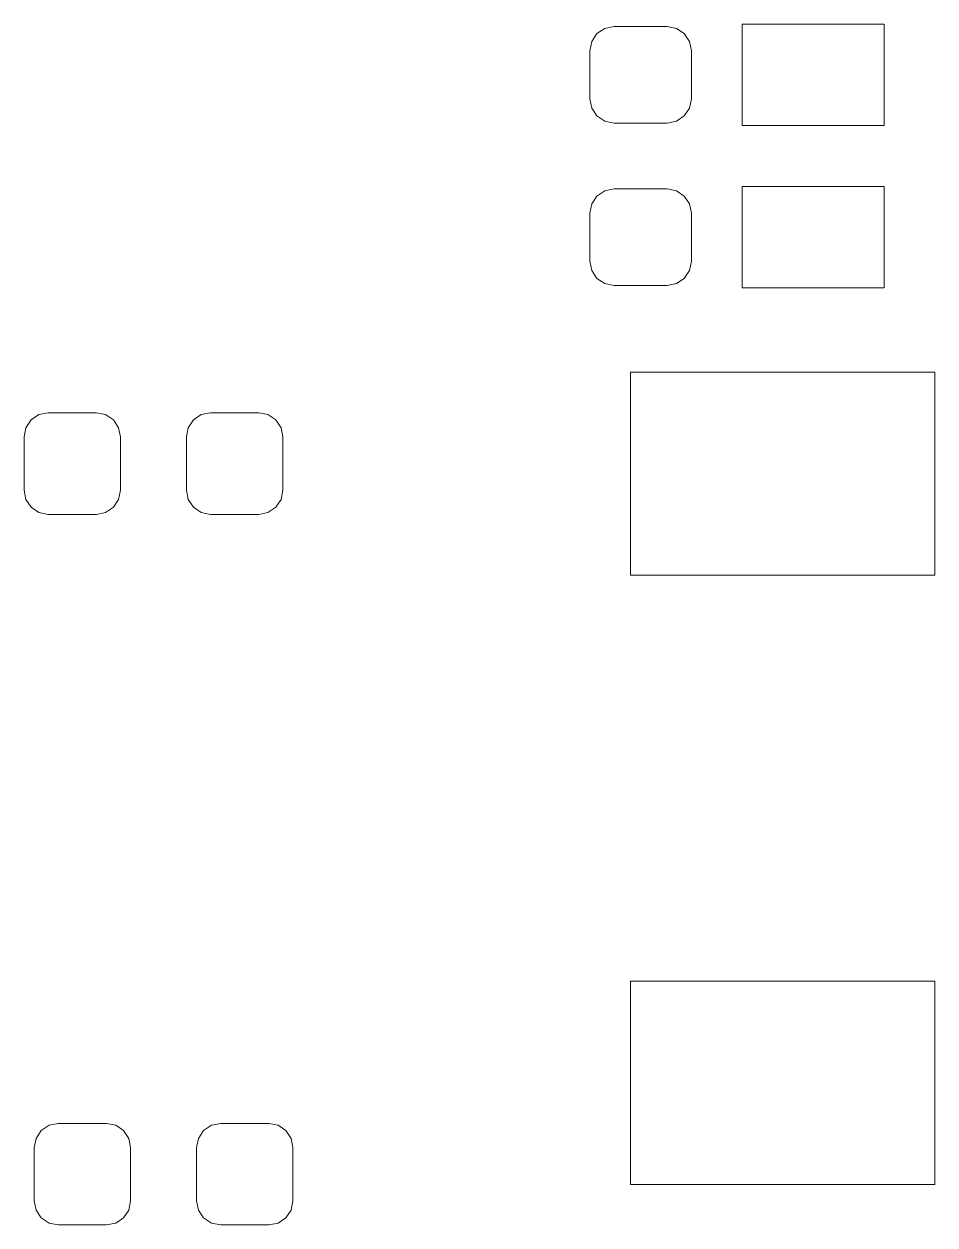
# Model space of a CAD drawing. Header units: millimetres. Extents: x -50 to 46, y -112 to 132.
# Drawn here: x -50.15 to -41.18, y -98.99 to -87.16 of the extents above; entities that cross this region are included whole.
import ezdxf

# ---------------------------------------------------------------- set-up
doc = ezdxf.new("R2010")
doc.units = ezdxf.units.MM
doc.header["$MEASUREMENT"] = 0
doc.layers.add('Layer 1', color=7, linetype='Continuous')

msp = doc.modelspace()

# ---------------------------------------------------------------- linework, layer by layer
at = {"layer": 'Layer 1', "lineweight": 9}
for points, knots in [([(-44.34, -88.1315), (-44.34, -88.1315), (-44.4309, -88.1134), (-44.4309, -88.1134), (-44.4309, -88.1134), (-44.4309, -88.1134), (-44.5079, -88.0619), (-44.5079, -88.0619), (-44.5079, -88.0619), (-44.5079, -88.0619), (-44.5594, -87.9849), (-44.5594, -87.9849), (-44.5594, -87.9849), (-44.5594, -87.9849), (-44.5775, -87.894), (-44.5775, -87.894), (-44.5775, -87.894), (-44.5775, -87.894), (-44.5775, -87.419), (-44.5775, -87.419), (-44.5775, -87.419), (-44.5775, -87.419), (-44.5594, -87.3281), (-44.5594, -87.3281), (-44.5594, -87.3281), (-44.5594, -87.3281), (-44.5079, -87.2511), (-44.5079, -87.2511), (-44.5079, -87.2511), (-44.5079, -87.2511), (-44.4309, -87.1996), (-44.4309, -87.1996), (-44.4309, -87.1996), (-44.4309, -87.1996), (-44.34, -87.1815), (-44.34, -87.1815), (-44.34, -87.1815), (-44.34, -87.1815), (-43.815, -87.1815), (-43.815, -87.1815), (-43.815, -87.1815), (-43.815, -87.1815), (-43.7241, -87.1996), (-43.7241, -87.1996), (-43.7241, -87.1996), (-43.7241, -87.1996), (-43.6471, -87.2511), (-43.6471, -87.2511), (-43.6471, -87.2511), (-43.6471, -87.2511), (-43.5956, -87.3281), (-43.5956, -87.3281), (-43.5956, -87.3281), (-43.5956, -87.3281), (-43.5775, -87.419), (-43.5775, -87.419), (-43.5775, -87.419), (-43.5775, -87.419), (-43.5775, -87.894), (-43.5775, -87.894), (-43.5775, -87.894), (-43.5775, -87.894), (-43.5956, -87.9849), (-43.5956, -87.9849), (-43.5956, -87.9849), (-43.5956, -87.9849), (-43.6471, -88.0619), (-43.6471, -88.0619), (-43.6471, -88.0619), (-43.6471, -88.0619), (-43.7241, -88.1134), (-43.7241, -88.1134), (-43.7241, -88.1134), (-43.7241, -88.1134), (-43.815, -88.1315), (-43.815, -88.1315), (-43.815, -88.1315), (-43.815, -88.1315), (-44.34, -88.1315), (-44.34, -88.1315)], [0, 0, 0, 0, 0.047619, 0.047619, 0.047619, 0.047619, 0.0952381, 0.0952381, 0.0952381, 0.0952381, 0.1428571, 0.1428571, 0.1428571, 0.1428571, 0.1904762, 0.1904762, 0.1904762, 0.1904762, 0.2380952, 0.2380952, 0.2380952, 0.2380952, 0.2857143, 0.2857143, 0.2857143, 0.2857143, 0.3333333, 0.3333333, 0.3333333, 0.3333333, 0.3809524, 0.3809524, 0.3809524, 0.3809524, 0.4285714, 0.4285714, 0.4285714, 0.4285714, 0.4761905, 0.4761905, 0.4761905, 0.4761905, 0.5238095, 0.5238095, 0.5238095, 0.5238095, 0.5714286, 0.5714286, 0.5714286, 0.5714286, 0.6190476, 0.6190476, 0.6190476, 0.6190476, 0.6666667, 0.6666667, 0.6666667, 0.6666667, 0.7142857, 0.7142857, 0.7142857, 0.7142857, 0.7619048, 0.7619048, 0.7619048, 0.7619048, 0.8095238, 0.8095238, 0.8095238, 0.8095238, 0.8571429, 0.8571429, 0.8571429, 0.8571429, 0.9047619, 0.9047619, 0.9047619, 0.9047619, 1, 1, 1, 1]), ([(-41.6775, -87.1565), (-41.6775, -87.1565), (-41.6775, -88.1565), (-41.6775, -88.1565), (-41.6775, -88.1565), (-41.6775, -88.1565), (-43.0775, -88.1565), (-43.0775, -88.1565), (-43.0775, -88.1565), (-43.0775, -88.1565), (-43.0775, -87.1565), (-43.0775, -87.1565), (-43.0775, -87.1565), (-43.0775, -87.1565), (-41.6775, -87.1565), (-41.6775, -87.1565)], [0, 0, 0, 0, 0.2, 0.2, 0.2, 0.2, 0.4, 0.4, 0.4, 0.4, 0.6, 0.6, 0.6, 0.6, 1, 1, 1, 1]), ([(-44.34, -89.7315), (-44.34, -89.7315), (-44.4309, -89.7134), (-44.4309, -89.7134), (-44.4309, -89.7134), (-44.4309, -89.7134), (-44.5079, -89.6619), (-44.5079, -89.6619), (-44.5079, -89.6619), (-44.5079, -89.6619), (-44.5594, -89.5849), (-44.5594, -89.5849), (-44.5594, -89.5849), (-44.5594, -89.5849), (-44.5775, -89.494), (-44.5775, -89.494), (-44.5775, -89.494), (-44.5775, -89.494), (-44.5775, -89.019), (-44.5775, -89.019), (-44.5775, -89.019), (-44.5775, -89.019), (-44.5594, -88.9281), (-44.5594, -88.9281), (-44.5594, -88.9281), (-44.5594, -88.9281), (-44.5079, -88.8511), (-44.5079, -88.8511), (-44.5079, -88.8511), (-44.5079, -88.8511), (-44.4309, -88.7996), (-44.4309, -88.7996), (-44.4309, -88.7996), (-44.4309, -88.7996), (-44.34, -88.7815), (-44.34, -88.7815), (-44.34, -88.7815), (-44.34, -88.7815), (-43.815, -88.7815), (-43.815, -88.7815), (-43.815, -88.7815), (-43.815, -88.7815), (-43.7241, -88.7996), (-43.7241, -88.7996), (-43.7241, -88.7996), (-43.7241, -88.7996), (-43.6471, -88.8511), (-43.6471, -88.8511), (-43.6471, -88.8511), (-43.6471, -88.8511), (-43.5956, -88.9281), (-43.5956, -88.9281), (-43.5956, -88.9281), (-43.5956, -88.9281), (-43.5775, -89.019), (-43.5775, -89.019), (-43.5775, -89.019), (-43.5775, -89.019), (-43.5775, -89.494), (-43.5775, -89.494), (-43.5775, -89.494), (-43.5775, -89.494), (-43.5956, -89.5849), (-43.5956, -89.5849), (-43.5956, -89.5849), (-43.5956, -89.5849), (-43.6471, -89.6619), (-43.6471, -89.6619), (-43.6471, -89.6619), (-43.6471, -89.6619), (-43.7241, -89.7134), (-43.7241, -89.7134), (-43.7241, -89.7134), (-43.7241, -89.7134), (-43.815, -89.7315), (-43.815, -89.7315), (-43.815, -89.7315), (-43.815, -89.7315), (-44.34, -89.7315), (-44.34, -89.7315)], [0, 0, 0, 0, 0.047619, 0.047619, 0.047619, 0.047619, 0.0952381, 0.0952381, 0.0952381, 0.0952381, 0.1428571, 0.1428571, 0.1428571, 0.1428571, 0.1904762, 0.1904762, 0.1904762, 0.1904762, 0.2380952, 0.2380952, 0.2380952, 0.2380952, 0.2857143, 0.2857143, 0.2857143, 0.2857143, 0.3333333, 0.3333333, 0.3333333, 0.3333333, 0.3809524, 0.3809524, 0.3809524, 0.3809524, 0.4285714, 0.4285714, 0.4285714, 0.4285714, 0.4761905, 0.4761905, 0.4761905, 0.4761905, 0.5238095, 0.5238095, 0.5238095, 0.5238095, 0.5714286, 0.5714286, 0.5714286, 0.5714286, 0.6190476, 0.6190476, 0.6190476, 0.6190476, 0.6666667, 0.6666667, 0.6666667, 0.6666667, 0.7142857, 0.7142857, 0.7142857, 0.7142857, 0.7619048, 0.7619048, 0.7619048, 0.7619048, 0.8095238, 0.8095238, 0.8095238, 0.8095238, 0.8571429, 0.8571429, 0.8571429, 0.8571429, 0.9047619, 0.9047619, 0.9047619, 0.9047619, 1, 1, 1, 1]), ([(-41.6775, -88.7565), (-41.6775, -88.7565), (-41.6775, -89.7565), (-41.6775, -89.7565), (-41.6775, -89.7565), (-41.6775, -89.7565), (-43.0775, -89.7565), (-43.0775, -89.7565), (-43.0775, -89.7565), (-43.0775, -89.7565), (-43.0775, -88.7565), (-43.0775, -88.7565), (-43.0775, -88.7565), (-43.0775, -88.7565), (-41.6775, -88.7565), (-41.6775, -88.7565)], [0, 0, 0, 0, 0.2, 0.2, 0.2, 0.2, 0.4, 0.4, 0.4, 0.4, 0.6, 0.6, 0.6, 0.6, 1, 1, 1, 1]), ([(-44.1774, -90.5863), (-44.1774, -90.5863), (-41.1774, -90.5863), (-41.1774, -90.5863), (-41.1774, -90.5863), (-41.1774, -90.5863), (-41.1774, -92.5863), (-41.1774, -92.5863), (-41.1774, -92.5863), (-41.1774, -92.5863), (-44.1774, -92.5863), (-44.1774, -92.5863), (-44.1774, -92.5863), (-44.1774, -92.5863), (-44.1774, -90.5863), (-44.1774, -90.5863)], [0, 0, 0, 0, 0.2, 0.2, 0.2, 0.2, 0.4, 0.4, 0.4, 0.4, 0.6, 0.6, 0.6, 0.6, 1, 1, 1, 1]), ([(-49.2024, -91.7488), (-49.2024, -91.7488), (-49.2205, -91.8397), (-49.2205, -91.8397), (-49.2205, -91.8397), (-49.2205, -91.8397), (-49.272, -91.9167), (-49.272, -91.9167), (-49.272, -91.9167), (-49.272, -91.9167), (-49.349, -91.9682), (-49.349, -91.9682), (-49.349, -91.9682), (-49.349, -91.9682), (-49.4399, -91.9863), (-49.4399, -91.9863), (-49.4399, -91.9863), (-49.4399, -91.9863), (-49.9149, -91.9863), (-49.9149, -91.9863), (-49.9149, -91.9863), (-49.9149, -91.9863), (-50.0058, -91.9682), (-50.0058, -91.9682), (-50.0058, -91.9682), (-50.0058, -91.9682), (-50.0828, -91.9167), (-50.0828, -91.9167), (-50.0828, -91.9167), (-50.0828, -91.9167), (-50.1343, -91.8397), (-50.1343, -91.8397), (-50.1343, -91.8397), (-50.1343, -91.8397), (-50.1524, -91.7488), (-50.1524, -91.7488), (-50.1524, -91.7488), (-50.1524, -91.7488), (-50.1524, -91.2238), (-50.1524, -91.2238), (-50.1524, -91.2238), (-50.1524, -91.2238), (-50.1343, -91.1329), (-50.1343, -91.1329), (-50.1343, -91.1329), (-50.1343, -91.1329), (-50.0828, -91.0559), (-50.0828, -91.0559), (-50.0828, -91.0559), (-50.0828, -91.0559), (-50.0058, -91.0044), (-50.0058, -91.0044), (-50.0058, -91.0044), (-50.0058, -91.0044), (-49.9149, -90.9863), (-49.9149, -90.9863), (-49.9149, -90.9863), (-49.9149, -90.9863), (-49.4399, -90.9863), (-49.4399, -90.9863), (-49.4399, -90.9863), (-49.4399, -90.9863), (-49.349, -91.0044), (-49.349, -91.0044), (-49.349, -91.0044), (-49.349, -91.0044), (-49.272, -91.0559), (-49.272, -91.0559), (-49.272, -91.0559), (-49.272, -91.0559), (-49.2205, -91.1329), (-49.2205, -91.1329), (-49.2205, -91.1329), (-49.2205, -91.1329), (-49.2024, -91.2238), (-49.2024, -91.2238), (-49.2024, -91.2238), (-49.2024, -91.2238), (-49.2024, -91.7488), (-49.2024, -91.7488)], [0, 0, 0, 0, 0.047619, 0.047619, 0.047619, 0.047619, 0.0952381, 0.0952381, 0.0952381, 0.0952381, 0.1428571, 0.1428571, 0.1428571, 0.1428571, 0.1904762, 0.1904762, 0.1904762, 0.1904762, 0.2380952, 0.2380952, 0.2380952, 0.2380952, 0.2857143, 0.2857143, 0.2857143, 0.2857143, 0.3333333, 0.3333333, 0.3333333, 0.3333333, 0.3809524, 0.3809524, 0.3809524, 0.3809524, 0.4285714, 0.4285714, 0.4285714, 0.4285714, 0.4761905, 0.4761905, 0.4761905, 0.4761905, 0.5238095, 0.5238095, 0.5238095, 0.5238095, 0.5714286, 0.5714286, 0.5714286, 0.5714286, 0.6190476, 0.6190476, 0.6190476, 0.6190476, 0.6666667, 0.6666667, 0.6666667, 0.6666667, 0.7142857, 0.7142857, 0.7142857, 0.7142857, 0.7619048, 0.7619048, 0.7619048, 0.7619048, 0.8095238, 0.8095238, 0.8095238, 0.8095238, 0.8571429, 0.8571429, 0.8571429, 0.8571429, 0.9047619, 0.9047619, 0.9047619, 0.9047619, 1, 1, 1, 1]), ([(-47.6024, -91.7488), (-47.6024, -91.7488), (-47.6205, -91.8397), (-47.6205, -91.8397), (-47.6205, -91.8397), (-47.6205, -91.8397), (-47.672, -91.9167), (-47.672, -91.9167), (-47.672, -91.9167), (-47.672, -91.9167), (-47.749, -91.9682), (-47.749, -91.9682), (-47.749, -91.9682), (-47.749, -91.9682), (-47.8399, -91.9863), (-47.8399, -91.9863), (-47.8399, -91.9863), (-47.8399, -91.9863), (-48.3149, -91.9863), (-48.3149, -91.9863), (-48.3149, -91.9863), (-48.3149, -91.9863), (-48.4058, -91.9682), (-48.4058, -91.9682), (-48.4058, -91.9682), (-48.4058, -91.9682), (-48.4828, -91.9167), (-48.4828, -91.9167), (-48.4828, -91.9167), (-48.4828, -91.9167), (-48.5343, -91.8397), (-48.5343, -91.8397), (-48.5343, -91.8397), (-48.5343, -91.8397), (-48.5524, -91.7488), (-48.5524, -91.7488), (-48.5524, -91.7488), (-48.5524, -91.7488), (-48.5524, -91.2238), (-48.5524, -91.2238), (-48.5524, -91.2238), (-48.5524, -91.2238), (-48.5343, -91.1329), (-48.5343, -91.1329), (-48.5343, -91.1329), (-48.5343, -91.1329), (-48.4828, -91.0559), (-48.4828, -91.0559), (-48.4828, -91.0559), (-48.4828, -91.0559), (-48.4058, -91.0044), (-48.4058, -91.0044), (-48.4058, -91.0044), (-48.4058, -91.0044), (-48.3149, -90.9863), (-48.3149, -90.9863), (-48.3149, -90.9863), (-48.3149, -90.9863), (-47.8399, -90.9863), (-47.8399, -90.9863), (-47.8399, -90.9863), (-47.8399, -90.9863), (-47.749, -91.0044), (-47.749, -91.0044), (-47.749, -91.0044), (-47.749, -91.0044), (-47.672, -91.0559), (-47.672, -91.0559), (-47.672, -91.0559), (-47.672, -91.0559), (-47.6205, -91.1329), (-47.6205, -91.1329), (-47.6205, -91.1329), (-47.6205, -91.1329), (-47.6024, -91.2238), (-47.6024, -91.2238), (-47.6024, -91.2238), (-47.6024, -91.2238), (-47.6024, -91.7488), (-47.6024, -91.7488)], [0, 0, 0, 0, 0.047619, 0.047619, 0.047619, 0.047619, 0.0952381, 0.0952381, 0.0952381, 0.0952381, 0.1428571, 0.1428571, 0.1428571, 0.1428571, 0.1904762, 0.1904762, 0.1904762, 0.1904762, 0.2380952, 0.2380952, 0.2380952, 0.2380952, 0.2857143, 0.2857143, 0.2857143, 0.2857143, 0.3333333, 0.3333333, 0.3333333, 0.3333333, 0.3809524, 0.3809524, 0.3809524, 0.3809524, 0.4285714, 0.4285714, 0.4285714, 0.4285714, 0.4761905, 0.4761905, 0.4761905, 0.4761905, 0.5238095, 0.5238095, 0.5238095, 0.5238095, 0.5714286, 0.5714286, 0.5714286, 0.5714286, 0.6190476, 0.6190476, 0.6190476, 0.6190476, 0.6666667, 0.6666667, 0.6666667, 0.6666667, 0.7142857, 0.7142857, 0.7142857, 0.7142857, 0.7619048, 0.7619048, 0.7619048, 0.7619048, 0.8095238, 0.8095238, 0.8095238, 0.8095238, 0.8571429, 0.8571429, 0.8571429, 0.8571429, 0.9047619, 0.9047619, 0.9047619, 0.9047619, 1, 1, 1, 1]), ([(-44.1774, -96.5863), (-44.1774, -96.5863), (-41.1774, -96.5863), (-41.1774, -96.5863), (-41.1774, -96.5863), (-41.1774, -96.5863), (-41.1774, -98.5863), (-41.1774, -98.5863), (-41.1774, -98.5863), (-41.1774, -98.5863), (-44.1774, -98.5863), (-44.1774, -98.5863), (-44.1774, -98.5863), (-44.1774, -98.5863), (-44.1774, -96.5863), (-44.1774, -96.5863)], [0, 0, 0, 0, 0.2, 0.2, 0.2, 0.2, 0.4, 0.4, 0.4, 0.4, 0.6, 0.6, 0.6, 0.6, 1, 1, 1, 1]), ([(-49.1024, -98.7488), (-49.1024, -98.7488), (-49.1205, -98.8397), (-49.1205, -98.8397), (-49.1205, -98.8397), (-49.1205, -98.8397), (-49.172, -98.9167), (-49.172, -98.9167), (-49.172, -98.9167), (-49.172, -98.9167), (-49.249, -98.9682), (-49.249, -98.9682), (-49.249, -98.9682), (-49.249, -98.9682), (-49.3399, -98.9863), (-49.3399, -98.9863), (-49.3399, -98.9863), (-49.3399, -98.9863), (-49.8149, -98.9863), (-49.8149, -98.9863), (-49.8149, -98.9863), (-49.8149, -98.9863), (-49.9058, -98.9682), (-49.9058, -98.9682), (-49.9058, -98.9682), (-49.9058, -98.9682), (-49.9828, -98.9167), (-49.9828, -98.9167), (-49.9828, -98.9167), (-49.9828, -98.9167), (-50.0343, -98.8397), (-50.0343, -98.8397), (-50.0343, -98.8397), (-50.0343, -98.8397), (-50.0524, -98.7488), (-50.0524, -98.7488), (-50.0524, -98.7488), (-50.0524, -98.7488), (-50.0524, -98.2238), (-50.0524, -98.2238), (-50.0524, -98.2238), (-50.0524, -98.2238), (-50.0343, -98.1329), (-50.0343, -98.1329), (-50.0343, -98.1329), (-50.0343, -98.1329), (-49.9828, -98.0559), (-49.9828, -98.0559), (-49.9828, -98.0559), (-49.9828, -98.0559), (-49.9058, -98.0044), (-49.9058, -98.0044), (-49.9058, -98.0044), (-49.9058, -98.0044), (-49.8149, -97.9863), (-49.8149, -97.9863), (-49.8149, -97.9863), (-49.8149, -97.9863), (-49.3399, -97.9863), (-49.3399, -97.9863), (-49.3399, -97.9863), (-49.3399, -97.9863), (-49.249, -98.0044), (-49.249, -98.0044), (-49.249, -98.0044), (-49.249, -98.0044), (-49.172, -98.0559), (-49.172, -98.0559), (-49.172, -98.0559), (-49.172, -98.0559), (-49.1205, -98.1329), (-49.1205, -98.1329), (-49.1205, -98.1329), (-49.1205, -98.1329), (-49.1024, -98.2238), (-49.1024, -98.2238), (-49.1024, -98.2238), (-49.1024, -98.2238), (-49.1024, -98.7488), (-49.1024, -98.7488)], [0, 0, 0, 0, 0.047619, 0.047619, 0.047619, 0.047619, 0.0952381, 0.0952381, 0.0952381, 0.0952381, 0.1428571, 0.1428571, 0.1428571, 0.1428571, 0.1904762, 0.1904762, 0.1904762, 0.1904762, 0.2380952, 0.2380952, 0.2380952, 0.2380952, 0.2857143, 0.2857143, 0.2857143, 0.2857143, 0.3333333, 0.3333333, 0.3333333, 0.3333333, 0.3809524, 0.3809524, 0.3809524, 0.3809524, 0.4285714, 0.4285714, 0.4285714, 0.4285714, 0.4761905, 0.4761905, 0.4761905, 0.4761905, 0.5238095, 0.5238095, 0.5238095, 0.5238095, 0.5714286, 0.5714286, 0.5714286, 0.5714286, 0.6190476, 0.6190476, 0.6190476, 0.6190476, 0.6666667, 0.6666667, 0.6666667, 0.6666667, 0.7142857, 0.7142857, 0.7142857, 0.7142857, 0.7619048, 0.7619048, 0.7619048, 0.7619048, 0.8095238, 0.8095238, 0.8095238, 0.8095238, 0.8571429, 0.8571429, 0.8571429, 0.8571429, 0.9047619, 0.9047619, 0.9047619, 0.9047619, 1, 1, 1, 1]), ([(-47.5024, -98.7488), (-47.5024, -98.7488), (-47.5205, -98.8397), (-47.5205, -98.8397), (-47.5205, -98.8397), (-47.5205, -98.8397), (-47.572, -98.9167), (-47.572, -98.9167), (-47.572, -98.9167), (-47.572, -98.9167), (-47.649, -98.9682), (-47.649, -98.9682), (-47.649, -98.9682), (-47.649, -98.9682), (-47.7399, -98.9863), (-47.7399, -98.9863), (-47.7399, -98.9863), (-47.7399, -98.9863), (-48.2149, -98.9863), (-48.2149, -98.9863), (-48.2149, -98.9863), (-48.2149, -98.9863), (-48.3058, -98.9682), (-48.3058, -98.9682), (-48.3058, -98.9682), (-48.3058, -98.9682), (-48.3828, -98.9167), (-48.3828, -98.9167), (-48.3828, -98.9167), (-48.3828, -98.9167), (-48.4343, -98.8397), (-48.4343, -98.8397), (-48.4343, -98.8397), (-48.4343, -98.8397), (-48.4524, -98.7488), (-48.4524, -98.7488), (-48.4524, -98.7488), (-48.4524, -98.7488), (-48.4524, -98.2238), (-48.4524, -98.2238), (-48.4524, -98.2238), (-48.4524, -98.2238), (-48.4343, -98.1329), (-48.4343, -98.1329), (-48.4343, -98.1329), (-48.4343, -98.1329), (-48.3828, -98.0559), (-48.3828, -98.0559), (-48.3828, -98.0559), (-48.3828, -98.0559), (-48.3058, -98.0044), (-48.3058, -98.0044), (-48.3058, -98.0044), (-48.3058, -98.0044), (-48.2149, -97.9863), (-48.2149, -97.9863), (-48.2149, -97.9863), (-48.2149, -97.9863), (-47.7399, -97.9863), (-47.7399, -97.9863), (-47.7399, -97.9863), (-47.7399, -97.9863), (-47.649, -98.0044), (-47.649, -98.0044), (-47.649, -98.0044), (-47.649, -98.0044), (-47.572, -98.0559), (-47.572, -98.0559), (-47.572, -98.0559), (-47.572, -98.0559), (-47.5205, -98.1329), (-47.5205, -98.1329), (-47.5205, -98.1329), (-47.5205, -98.1329), (-47.5024, -98.2238), (-47.5024, -98.2238), (-47.5024, -98.2238), (-47.5024, -98.2238), (-47.5024, -98.7488), (-47.5024, -98.7488)], [0, 0, 0, 0, 0.047619, 0.047619, 0.047619, 0.047619, 0.0952381, 0.0952381, 0.0952381, 0.0952381, 0.1428571, 0.1428571, 0.1428571, 0.1428571, 0.1904762, 0.1904762, 0.1904762, 0.1904762, 0.2380952, 0.2380952, 0.2380952, 0.2380952, 0.2857143, 0.2857143, 0.2857143, 0.2857143, 0.3333333, 0.3333333, 0.3333333, 0.3333333, 0.3809524, 0.3809524, 0.3809524, 0.3809524, 0.4285714, 0.4285714, 0.4285714, 0.4285714, 0.4761905, 0.4761905, 0.4761905, 0.4761905, 0.5238095, 0.5238095, 0.5238095, 0.5238095, 0.5714286, 0.5714286, 0.5714286, 0.5714286, 0.6190476, 0.6190476, 0.6190476, 0.6190476, 0.6666667, 0.6666667, 0.6666667, 0.6666667, 0.7142857, 0.7142857, 0.7142857, 0.7142857, 0.7619048, 0.7619048, 0.7619048, 0.7619048, 0.8095238, 0.8095238, 0.8095238, 0.8095238, 0.8571429, 0.8571429, 0.8571429, 0.8571429, 0.9047619, 0.9047619, 0.9047619, 0.9047619, 1, 1, 1, 1])]:
    msp.add_open_spline(points, degree=3, knots=knots, dxfattribs=at)

doc.saveas('drawing.dxf')
